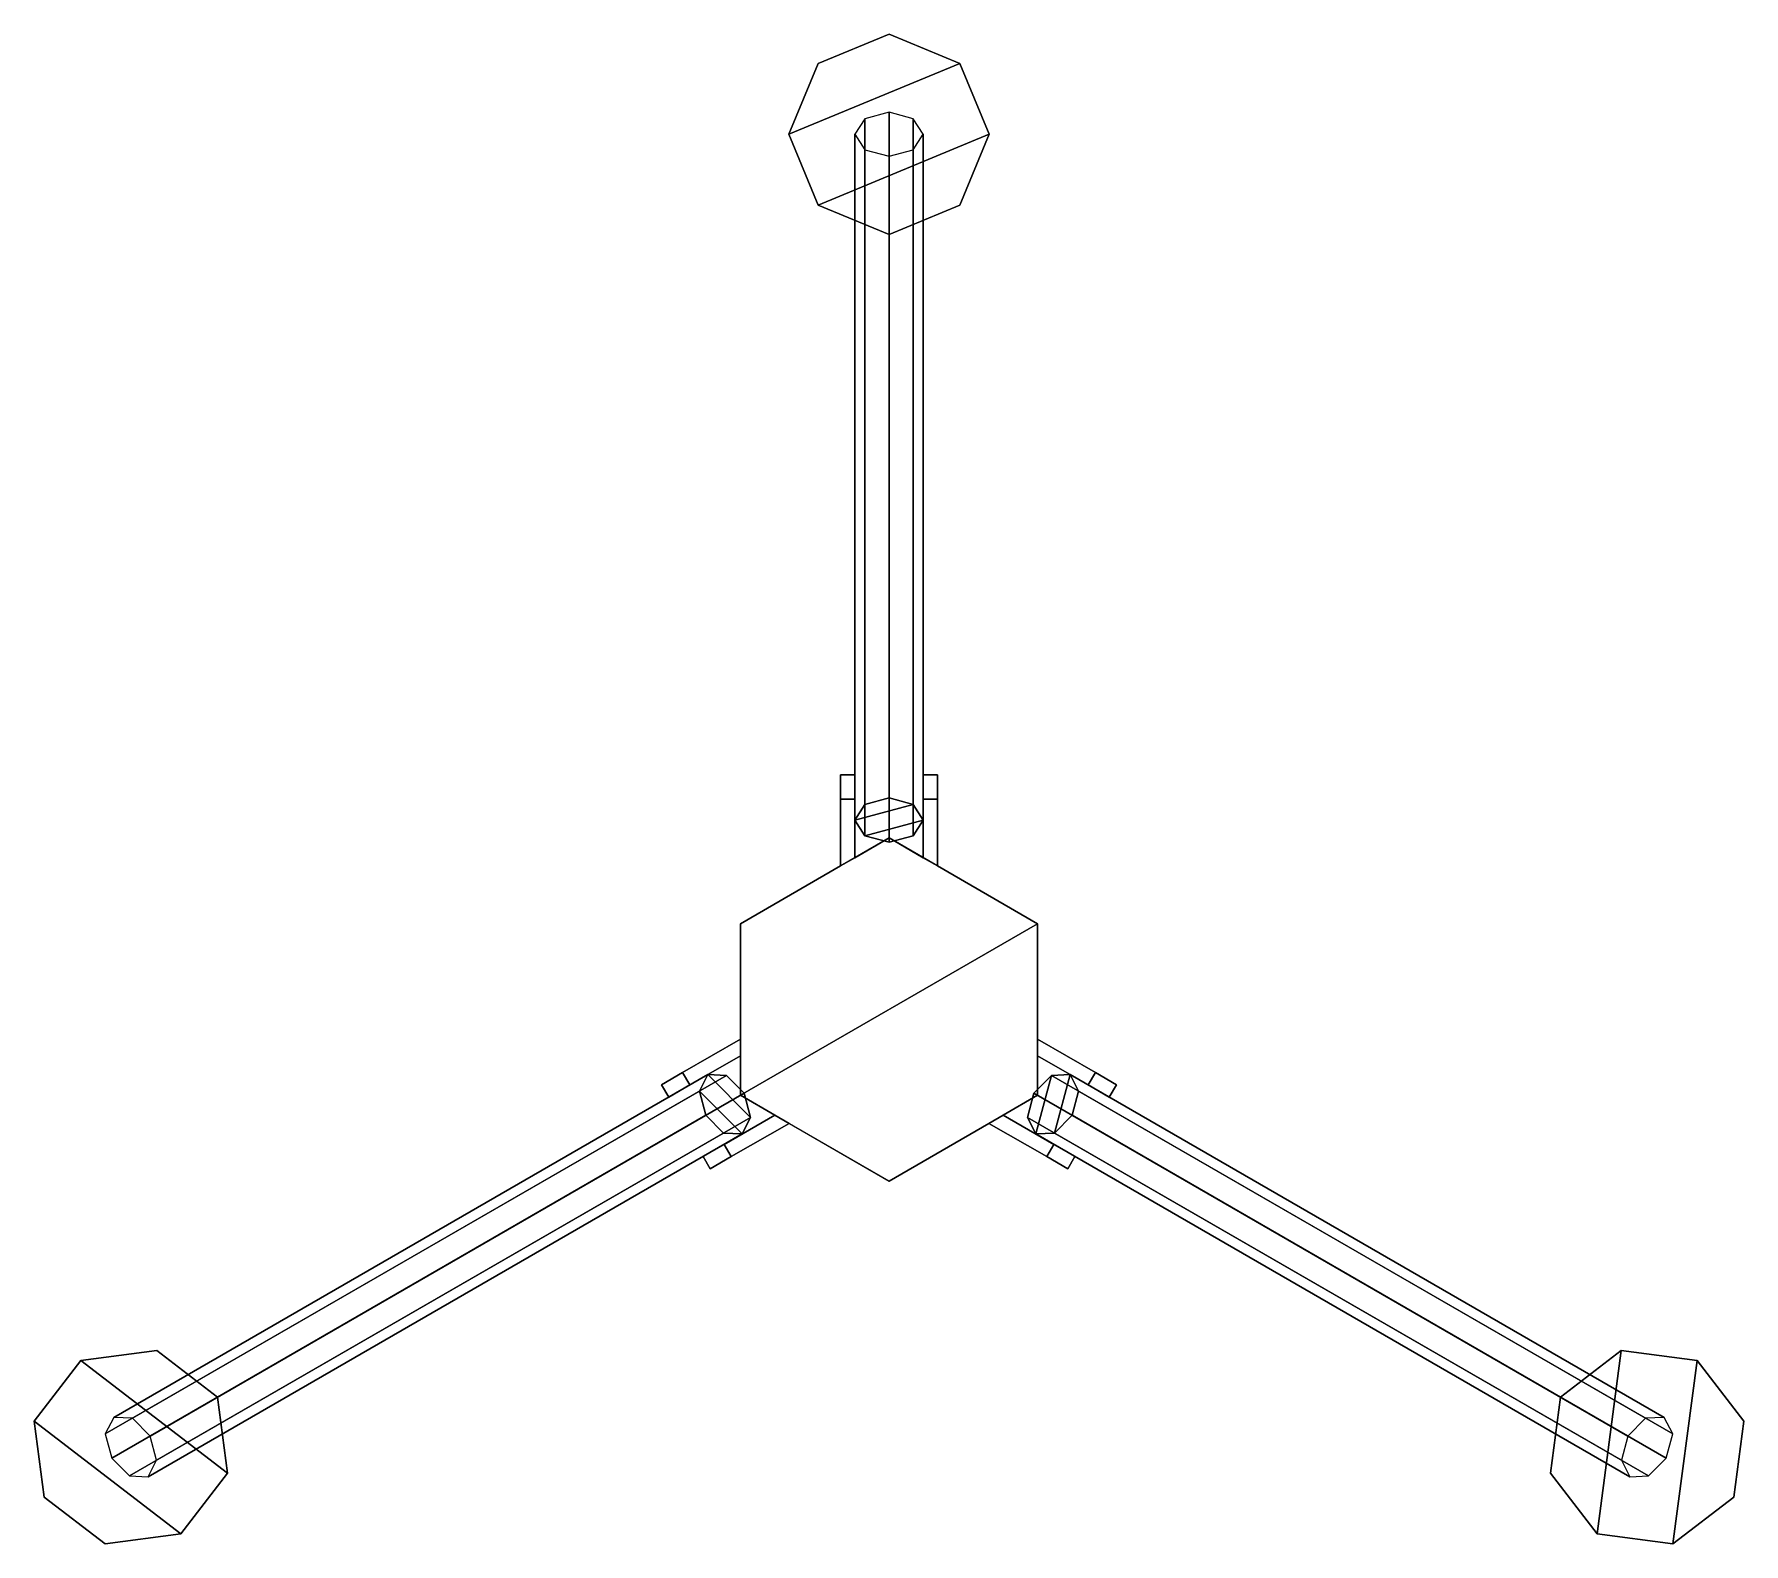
# Model space of a CAD drawing. Extents: x -6 to 6, y -3.7 to 6.8.
import ezdxf

# ---------------------------------------------------------------- set-up
doc = ezdxf.new("R2010")
doc.units = 0
doc.layers.add('KS_M36_TRIPOD', color=3, linetype='CONTINUOUS')

msp = doc.modelspace()

# ---------------------------------------------------------------- linework, layer by layer
at = {"layer": 'KS_M36_TRIPOD'}
for points in [[(0, 6.82, 0.19), (-0.495, 6.615, 0.19), (-0.7, 6.12, 0.19), (0.495, 6.615, 0.19)], [(0, 6.82), (-0.495, 6.615), (-0.495, 6.615, 0.19), (0, 6.82, 0.19)], [(0.495, 6.615), (0, 6.82), (0, 6.82, 0.19), (0.495, 6.615, 0.19)], [(-0.495, 6.615), (-0.7, 6.12), (-0.7, 6.12, 0.19), (-0.495, 6.615, 0.19)], [(0.495, 6.615, 0.19), (-0.7, 6.12, 0.19), (-0.495, 5.625, 0.19), (0.7, 6.12, 0.19)], [(0.7, 6.12), (0.495, 6.615), (0.495, 6.615, 0.19), (0.7, 6.12, 0.19)], [(-0.17, 6.229, 0.128), (-0.24, 6.12, -0.002), (-0.24, 1.324, 4.022), (-0.17, 1.434, 4.152)], [(0, 6.274, 0.182), (-0.17, 6.229, 0.128), (-0.17, 1.434, 4.152), (0, 1.479, 4.206)], [(0.17, 6.229, 0.128), (0, 6.274, 0.182), (0, 1.479, 4.206), (0.17, 1.434, 4.152)], [(0.24, 6.12, -0.002), (0.17, 6.229, 0.128), (0.17, 1.434, 4.152), (0.24, 1.324, 4.022)], [(-0.7, 6.12), (-0.495, 5.625), (-0.495, 5.625, 0.19), (-0.7, 6.12, 0.19)], [(0.7, 6.12, 0.19), (-0.495, 5.625, 0.19), (0, 5.42, 0.19), (0.495, 5.625, 0.19)], [(-0.24, 6.12, -0.002), (-0.17, 6.011, -0.132), (-0.17, 1.215, 3.892), (-0.24, 1.324, 4.022)], [(0.17, 6.011, -0.132), (0.24, 6.12, -0.002), (0.24, 1.324, 4.022), (0.17, 1.215, 3.892)], [(0.495, 5.625), (0.7, 6.12), (0.7, 6.12, 0.19), (0.495, 5.625, 0.19)], [(-0.17, 6.011, -0.132), (0, 5.966, -0.186), (0, 1.17, 3.838), (-0.17, 1.215, 3.892)], [(0, 5.966, -0.186), (0.17, 6.011, -0.132), (0.17, 1.215, 3.892), (0, 1.17, 3.838)], [(-0.495, 5.625), (0, 5.42), (0, 5.42, 0.19), (-0.495, 5.625, 0.19)], [(0, 5.42), (0.495, 5.625), (0.495, 5.625, 0.19), (0, 5.42, 0.19)], [(-0.34, 1.64, 4.01), (-0.34, 1.47, 4.14), (-0.24, 1.47, 4.14), (-0.24, 1.64, 4.01)], [(-0.34, 1.64, 3.74), (-0.34, 1.47, 3.64), (-0.34, 1.47, 4.14), (-0.34, 1.64, 4.01)], [(-0.24, 1.64, 4.01), (-0.24, 1.64, 3.74), (-0.34, 1.64, 3.74), (-0.34, 1.64, 4.01)], [(-0.24, 1.64, 3.74), (-0.24, 1.47, 3.64), (-0.34, 1.47, 3.64), (-0.34, 1.64, 3.74)], [(-0.24, 1.47, 4.14), (-0.24, 1.47, 3.64), (-0.24, 1.64, 3.74), (-0.24, 1.64, 4.01)], [(0.24, 1.64, 4.01), (0.24, 1.47, 4.14), (0.34, 1.47, 4.14), (0.34, 1.64, 4.01)], [(0.24, 1.64, 3.74), (0.24, 1.47, 3.64), (0.24, 1.47, 4.14), (0.24, 1.64, 4.01)], [(0.34, 1.64, 4.01), (0.34, 1.64, 3.74), (0.24, 1.64, 3.74), (0.24, 1.64, 4.01)], [(0.34, 1.64, 3.74), (0.34, 1.47, 3.64), (0.24, 1.47, 3.64), (0.24, 1.64, 3.74)], [(0.34, 1.47, 4.14), (0.34, 1.47, 3.64), (0.34, 1.64, 3.74), (0.34, 1.64, 4.01)], [(-0.24, 1.47, 3.64), (-0.24, 1.061, 3.64), (-0.34, 1.004, 3.64), (-0.34, 1.47, 3.64)], [(-0.34, 1.47, 3.64), (-0.34, 1.004, 3.64), (-0.34, 1.004, 4.14), (-0.34, 1.47, 4.14)], [(-0.34, 1.47, 4.14), (-0.34, 1.004, 4.14), (-0.24, 1.061, 4.14), (-0.24, 1.47, 4.14)], [(0, 1.479, 4.206), (-0.17, 1.434, 4.152), (-0.24, 1.324, 4.022), (0.17, 1.434, 4.152)], [(-0.24, 1.061, 4.14), (-0.24, 1.061, 3.64), (-0.24, 1.47, 3.64), (-0.24, 1.47, 4.14)], [(0.24, 1.47, 3.64), (0.24, 1.061, 3.64), (0.24, 1.061, 4.14), (0.24, 1.47, 4.14)], [(0.34, 1.47, 3.64), (0.34, 1.004, 3.64), (0.24, 1.061, 3.64), (0.24, 1.47, 3.64)], [(0.24, 1.47, 4.14), (0.24, 1.061, 4.14), (0.34, 1.004, 4.14), (0.34, 1.47, 4.14)], [(0.34, 1.004, 4.14), (0.34, 1.004, 3.64), (0.34, 1.47, 3.64), (0.34, 1.47, 4.14)], [(0.17, 1.434, 4.152), (-0.24, 1.324, 4.022), (-0.17, 1.215, 3.892), (0.24, 1.324, 4.022)], [(0.24, 1.324, 4.022), (-0.17, 1.215, 3.892), (0, 1.17, 3.838), (0.17, 1.215, 3.892)], [(0, 1.2, 4.14), (-1.039, 0.6, 4.14), (-1.039, -0.6, 4.14), (1.039, 0.6, 4.14)], [(0, 1.2, 3.64), (-0.24, 1.061, 3.64), (-0.24, 1.061, 4.14), (0, 1.2, 4.14)], [(0.24, 1.061, 3.64), (0, 1.2, 3.64), (0, 1.2, 4.14), (0.24, 1.061, 4.14)], [(-0.34, 1.004, 3.64), (-1.039, 0.6, 3.64), (-1.039, 0.6, 4.14), (-0.34, 1.004, 4.14)], [(1.039, 0.6, 3.64), (0.34, 1.004, 3.64), (0.34, 1.004, 4.14), (1.039, 0.6, 4.14)], [(-1.039, 0.6, 3.64), (-1.039, -0.207, 3.64), (-1.039, -0.207, 4.14), (-1.039, 0.6, 4.14)], [(1.039, 0.6, 4.14), (-1.039, -0.6, 4.14), (0, -1.2, 4.14), (1.039, -0.6, 4.14)], [(1.039, -0.207, 3.64), (1.039, 0.6, 3.64), (1.039, 0.6, 4.14), (1.039, -0.207, 4.14)], [(-1.443, -0.441, 3.64), (-1.039, -0.207, 3.64), (-1.039, -0.323, 3.64), (-1.393, -0.527, 3.64)], [(-1.039, -0.207, 4.14), (-1.039, -0.207, 3.64), (-1.443, -0.441, 3.64), (-1.443, -0.441, 4.14)], [(-1.393, -0.527, 4.14), (-1.039, -0.323, 4.14), (-1.039, -0.207, 4.14), (-1.443, -0.441, 4.14)], [(1.443, -0.441, 4.14), (1.039, -0.207, 4.14), (1.039, -0.323, 4.14), (1.393, -0.527, 4.14)], [(1.443, -0.441, 3.64), (1.039, -0.207, 3.64), (1.039, -0.207, 4.14), (1.443, -0.441, 4.14)], [(1.393, -0.527, 3.64), (1.039, -0.323, 3.64), (1.039, -0.207, 3.64), (1.443, -0.441, 3.64)], [(-1.393, -0.527, 3.64), (-1.039, -0.323, 3.64), (-1.039, -0.323, 4.14), (-1.393, -0.527, 4.14)], [(-1.039, -0.323, 3.64), (-1.039, -0.6, 3.64), (-1.039, -0.6, 4.14), (-1.039, -0.323, 4.14)], [(1.039, -0.6, 3.64), (1.039, -0.323, 3.64), (1.039, -0.323, 4.14), (1.039, -0.6, 4.14)], [(1.039, -0.323, 4.14), (1.039, -0.323, 3.64), (1.393, -0.527, 3.64), (1.393, -0.527, 4.14)], [(-5.42, -2.852, -0.002), (-5.479, -2.968, 0.128), (-1.326, -0.57, 4.152), (-1.267, -0.454, 4.022)], [(-5.29, -2.858, -0.132), (-5.42, -2.852, -0.002), (-1.267, -0.454, 4.022), (-1.137, -0.461, 3.892)], [(-5.166, -2.983, -0.186), (-5.29, -2.858, -0.132), (-1.137, -0.461, 3.892), (-1.013, -0.585, 3.838)], [(-1.443, -0.441, 4.14), (-1.443, -0.441, 3.64), (-1.59, -0.526, 3.74), (-1.59, -0.526, 4.01)], [(-1.59, -0.526, 3.74), (-1.443, -0.441, 3.64), (-1.393, -0.527, 3.64), (-1.54, -0.612, 3.74)], [(-1.54, -0.612, 4.01), (-1.393, -0.527, 4.14), (-1.443, -0.441, 4.14), (-1.59, -0.526, 4.01)], [(-1.326, -0.57, 4.152), (-1.027, -0.87, 4.022), (-0.968, -0.755, 3.892), (-1.267, -0.454, 4.022)], [(-1.267, -0.454, 4.022), (-0.968, -0.755, 3.892), (-1.013, -0.585, 3.838), (-1.137, -0.461, 3.892)], [(1.027, -0.87, 4.022), (1.137, -0.461, 3.892), (1.013, -0.585, 3.838), (0.968, -0.755, 3.892)], [(5.29, -2.858, -0.132), (5.166, -2.983, -0.186), (1.013, -0.585, 3.838), (1.137, -0.461, 3.892)], [(1.157, -0.864, 4.152), (1.267, -0.454, 4.022), (1.137, -0.461, 3.892), (1.027, -0.87, 4.022)], [(5.42, -2.852, -0.002), (5.29, -2.858, -0.132), (1.137, -0.461, 3.892), (1.267, -0.454, 4.022)], [(1.281, -0.739, 4.206), (1.326, -0.57, 4.152), (1.267, -0.454, 4.022), (1.157, -0.864, 4.152)], [(5.479, -2.968, 0.128), (5.42, -2.852, -0.002), (1.267, -0.454, 4.022), (1.326, -0.57, 4.152)], [(1.54, -0.612, 3.74), (1.393, -0.527, 3.64), (1.443, -0.441, 3.64), (1.59, -0.526, 3.74)], [(1.59, -0.526, 4.01), (1.443, -0.441, 4.14), (1.393, -0.527, 4.14), (1.54, -0.612, 4.01)], [(1.59, -0.526, 3.74), (1.443, -0.441, 3.64), (1.443, -0.441, 4.14), (1.59, -0.526, 4.01)], [(-5.479, -2.968, 0.128), (-5.434, -3.137, 0.182), (-1.281, -0.739, 4.206), (-1.326, -0.57, 4.152)], [(-5.121, -3.152, -0.132), (-5.166, -2.983, -0.186), (-1.013, -0.585, 3.838), (-0.968, -0.755, 3.892)], [(-1.59, -0.526, 4.01), (-1.59, -0.526, 3.74), (-1.54, -0.612, 3.74), (-1.54, -0.612, 4.01)], [(-1.54, -0.612, 3.74), (-1.393, -0.527, 3.64), (-1.393, -0.527, 4.14), (-1.54, -0.612, 4.01)], [(-1.281, -0.739, 4.206), (-1.157, -0.864, 4.152), (-1.027, -0.87, 4.022), (-1.326, -0.57, 4.152)], [(5.166, -2.983, -0.186), (5.121, -3.152, -0.132), (0.968, -0.755, 3.892), (1.013, -0.585, 3.838)], [(5.434, -3.137, 0.182), (5.479, -2.968, 0.128), (1.326, -0.57, 4.152), (1.281, -0.739, 4.206)], [(1.393, -0.527, 4.14), (1.393, -0.527, 3.64), (1.54, -0.612, 3.74), (1.54, -0.612, 4.01)], [(1.54, -0.612, 4.01), (1.54, -0.612, 3.74), (1.59, -0.526, 3.74), (1.59, -0.526, 4.01)], [(-1.039, -0.6, 3.64), (-0.799, -0.739, 3.64), (-0.799, -0.739, 4.14), (-1.039, -0.6, 4.14)], [(0.799, -0.739, 3.64), (1.039, -0.6, 3.64), (1.039, -0.6, 4.14), (0.799, -0.739, 4.14)], [(-5.434, -3.137, 0.182), (-5.31, -3.261, 0.128), (-1.157, -0.864, 4.152), (-1.281, -0.739, 4.206)], [(-5.18, -3.268, -0.002), (-5.121, -3.152, -0.132), (-0.968, -0.755, 3.892), (-1.027, -0.87, 4.022)], [(-0.799, -0.739, 4.14), (-0.799, -0.739, 3.64), (-1.153, -0.943, 3.64), (-1.153, -0.943, 4.14)], [(-1.103, -1.029, 4.14), (-0.699, -0.796, 4.14), (-0.799, -0.739, 4.14), (-1.153, -0.943, 4.14)], [(-1.153, -0.943, 3.64), (-0.799, -0.739, 3.64), (-0.699, -0.796, 3.64), (-1.103, -1.029, 3.64)], [(-1.103, -1.029, 3.64), (-0.699, -0.796, 3.64), (-0.699, -0.796, 4.14), (-1.103, -1.029, 4.14)], [(-0.699, -0.796, 3.64), (0, -1.2, 3.64), (0, -1.2, 4.14), (-0.699, -0.796, 4.14)], [(0, -1.2, 3.64), (0.699, -0.796, 3.64), (0.699, -0.796, 4.14), (0, -1.2, 4.14)], [(1.103, -1.029, 3.64), (0.699, -0.796, 3.64), (0.799, -0.739, 3.64), (1.153, -0.943, 3.64)], [(1.153, -0.943, 4.14), (0.799, -0.739, 4.14), (0.699, -0.796, 4.14), (1.103, -1.029, 4.14)], [(0.699, -0.796, 4.14), (0.699, -0.796, 3.64), (1.103, -1.029, 3.64), (1.103, -1.029, 4.14)], [(1.153, -0.943, 3.64), (0.799, -0.739, 3.64), (0.799, -0.739, 4.14), (1.153, -0.943, 4.14)], [(5.121, -3.152, -0.132), (5.18, -3.268, -0.002), (1.027, -0.87, 4.022), (0.968, -0.755, 3.892)], [(5.31, -3.261, 0.128), (5.434, -3.137, 0.182), (1.281, -0.739, 4.206), (1.157, -0.864, 4.152)], [(-5.31, -3.261, 0.128), (-5.18, -3.268, -0.002), (-1.027, -0.87, 4.022), (-1.157, -0.864, 4.152)], [(-1.153, -0.943, 4.14), (-1.153, -0.943, 3.64), (-1.3, -1.028, 3.74), (-1.3, -1.028, 4.01)], [(-1.3, -1.028, 3.74), (-1.153, -0.943, 3.64), (-1.103, -1.029, 3.64), (-1.25, -1.114, 3.74)], [(-1.25, -1.114, 4.01), (-1.103, -1.029, 4.14), (-1.153, -0.943, 4.14), (-1.3, -1.028, 4.01)], [(5.18, -3.268, -0.002), (5.31, -3.261, 0.128), (1.157, -0.864, 4.152), (1.027, -0.87, 4.022)], [(1.25, -1.114, 3.74), (1.103, -1.029, 3.64), (1.153, -0.943, 3.64), (1.3, -1.028, 3.74)], [(1.3, -1.028, 4.01), (1.153, -0.943, 4.14), (1.103, -1.029, 4.14), (1.25, -1.114, 4.01)], [(1.3, -1.028, 3.74), (1.153, -0.943, 3.64), (1.153, -0.943, 4.14), (1.3, -1.028, 4.01)], [(-1.3, -1.028, 4.01), (-1.3, -1.028, 3.74), (-1.25, -1.114, 3.74), (-1.25, -1.114, 4.01)], [(-1.25, -1.114, 3.74), (-1.103, -1.029, 3.64), (-1.103, -1.029, 4.14), (-1.25, -1.114, 4.01)], [(1.103, -1.029, 4.14), (1.103, -1.029, 3.64), (1.25, -1.114, 3.74), (1.25, -1.114, 4.01)], [(1.25, -1.114, 4.01), (1.25, -1.114, 3.74), (1.3, -1.028, 3.74), (1.3, -1.028, 4.01)], [(-5.65, -2.454, 0.19), (-4.624, -3.241, 0.19), (-4.694, -2.71, 0.19), (-5.119, -2.384, 0.19)], [(-5.119, -2.384), (-5.65, -2.454), (-5.65, -2.454, 0.19), (-5.119, -2.384, 0.19)], [(-4.694, -2.71), (-5.119, -2.384), (-5.119, -2.384, 0.19), (-4.694, -2.71, 0.19)], [(4.95, -3.666, 0.19), (5.119, -2.384, 0.19), (4.694, -2.71, 0.19), (4.624, -3.241, 0.19)], [(5.119, -2.384), (4.694, -2.71), (4.694, -2.71, 0.19), (5.119, -2.384, 0.19)], [(5.481, -3.736, 0.19), (5.65, -2.454, 0.19), (5.119, -2.384, 0.19), (4.95, -3.666, 0.19)], [(5.65, -2.454), (5.119, -2.384), (5.119, -2.384, 0.19), (5.65, -2.454, 0.19)], [(-5.976, -2.879, 0.19), (-4.95, -3.666, 0.19), (-4.624, -3.241, 0.19), (-5.65, -2.454, 0.19)], [(-5.65, -2.454), (-5.976, -2.879), (-5.976, -2.879, 0.19), (-5.65, -2.454, 0.19)], [(5.906, -3.41, 0.19), (5.976, -2.879, 0.19), (5.65, -2.454, 0.19), (5.481, -3.736, 0.19)], [(5.976, -2.879), (5.65, -2.454), (5.65, -2.454, 0.19), (5.976, -2.879, 0.19)], [(-4.624, -3.241), (-4.694, -2.71), (-4.694, -2.71, 0.19), (-4.624, -3.241, 0.19)], [(4.694, -2.71), (4.624, -3.241), (4.624, -3.241, 0.19), (4.694, -2.71, 0.19)], [(-5.906, -3.41, 0.19), (-5.481, -3.736, 0.19), (-4.95, -3.666, 0.19), (-5.976, -2.879, 0.19)], [(-5.976, -2.879), (-5.906, -3.41), (-5.906, -3.41, 0.19), (-5.976, -2.879, 0.19)], [(5.906, -3.41), (5.976, -2.879), (5.976, -2.879, 0.19), (5.906, -3.41, 0.19)], [(-4.95, -3.666), (-4.624, -3.241), (-4.624, -3.241, 0.19), (-4.95, -3.666, 0.19)], [(4.624, -3.241), (4.95, -3.666), (4.95, -3.666, 0.19), (4.624, -3.241, 0.19)], [(-5.906, -3.41), (-5.481, -3.736), (-5.481, -3.736, 0.19), (-5.906, -3.41, 0.19)], [(5.481, -3.736), (5.906, -3.41), (5.906, -3.41, 0.19), (5.481, -3.736, 0.19)], [(-5.481, -3.736), (-4.95, -3.666), (-4.95, -3.666, 0.19), (-5.481, -3.736, 0.19)], [(4.95, -3.666), (5.481, -3.736), (5.481, -3.736, 0.19), (4.95, -3.666, 0.19)]]:
    msp.add_3dface(points, dxfattribs=at)

doc.saveas('drawing.dxf')
